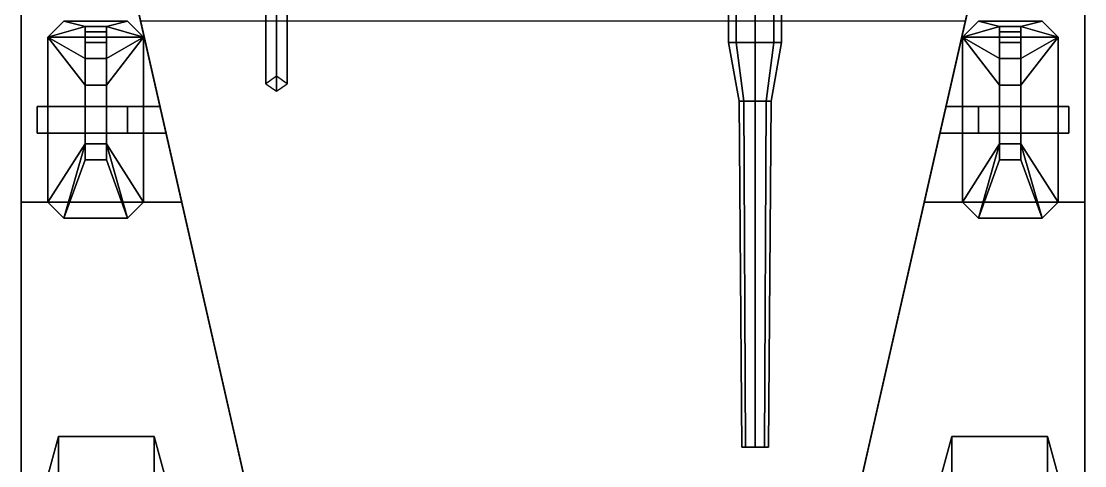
# Model space of a CAD drawing. Header units: millimetres. Extents: x -1.1 to 1.1, y -3.2 to 10.1.
# Drawn here: x -1 to 1, y -1.625 to -0.79 of the extents above; entities that cross this region are included whole.
import ezdxf

# ---------------------------------------------------------------- set-up
doc = ezdxf.new("R2010")
doc.units = ezdxf.units.MM
for name, color, linetype in [('cans', 3, 'Continuous'), ('fenders', 6, 'Continuous'), ('gun', 1, 'Continuous'), ('internals', 5, 'Continuous'), ('wheels', 2, 'Continuous')]:
    doc.layers.add(name, color=color, linetype=linetype)

msp = doc.modelspace()

# ---------------------------------------------------------------- linework, layer by layer
for points in [[(-1, -1.13, 0.54), (-1, -1.13, 0.86), (-1, -0.46, 0.86), (-1, -0.46, 0.54)], [(-1, -0.46, 0.86), (-1, -1.13, 0.86), (-0.6982, -1.13, 0.86), (-0.8505, -0.46, 0.86)], [(-0.6982, -1.13, 0.86), (-0.43, -2.31, 1.37), (-0.7755, -0.79, 1.5459), (-0.8505, -0.46, 0.86)], [(0.8505, -0.46, 0.86), (0.7755, -0.79, 1.5459), (0.43, -2.31, 1.37), (0.6982, -1.13, 0.86)], [(0.8505, -0.46, 0.86), (0.6982, -1.13, 0.86), (1, -1.13, 0.86), (1, -0.46, 0.86)], [(1, -1.13, 0.86), (1, -1.13, 0.54), (1, -0.46, 0.54), (1, -0.46, 0.86)], [(0.43, -2.31, 1.37), (0.7755, -0.79, 1.5459), (-0.7755, -0.79, 1.5459), (-0.43, -2.31, 1.37)], [(-0.7391, -0.95, 1.16), (-0.97, -0.95, 1.16), (-0.95, -0.95, 1.18), (-0.7391, -0.95, 1.18)], [(-0.97, -1, 1.16), (-0.97, -0.95, 1.16), (-0.7391, -0.95, 1.16), (-0.7277, -1, 1.16)], [(-0.8, -0.95, 1.6), (-0.97, -0.95, 1.6), (-0.97, -1, 1.6), (-0.8, -1, 1.6)], [(-0.8, -0.95, 1.58), (-0.95, -0.95, 1.58), (-0.97, -0.95, 1.6), (-0.8, -0.95, 1.6)], [(-0.97, -0.95, 1.6), (-0.97, -0.95, 1.16), (-0.97, -1, 1.16), (-0.97, -1, 1.6)], [(-0.95, -0.95, 1.58), (-0.95, -0.95, 1.18), (-0.97, -0.95, 1.16), (-0.97, -0.95, 1.6)], [(-0.7391, -0.95, 1.18), (-0.95, -0.95, 1.18), (-0.95, -1, 1.18), (-0.7277, -1, 1.18)], [(-0.95, -1, 1.58), (-0.95, -0.95, 1.58), (-0.8, -0.95, 1.58), (-0.8, -1, 1.58)], [(-0.95, -1, 1.18), (-0.95, -0.95, 1.18), (-0.95, -0.95, 1.58), (-0.95, -1, 1.58)], [(-0.8, -1, 1.58), (-0.8, -0.95, 1.58), (-0.8, -0.95, 1.6), (-0.8, -1, 1.6)], [(0.7277, -1, 1.18), (0.95, -1, 1.18), (0.95, -0.95, 1.18), (0.7391, -0.95, 1.18)], [(0.97, -0.95, 1.16), (0.97, -1, 1.16), (0.7277, -1, 1.16), (0.74, -0.95, 1.16)], [(0.7391, -0.95, 1.18), (0.95, -0.95, 1.18), (0.97, -0.95, 1.16), (0.74, -0.95, 1.16)], [(0.8, -1, 1.6), (0.97, -1, 1.6), (0.97, -0.95, 1.6), (0.8, -0.95, 1.6)], [(0.8, -0.95, 1.6), (0.97, -0.95, 1.6), (0.95, -0.95, 1.58), (0.8, -0.95, 1.58)], [(0.95, -0.95, 1.58), (0.95, -1, 1.58), (0.8, -1, 1.58), (0.8, -0.95, 1.58)], [(0.8, -0.95, 1.58), (0.8, -1, 1.58), (0.8, -1, 1.6), (0.8, -0.95, 1.6)], [(0.95, -0.95, 1.18), (0.95, -1, 1.18), (0.95, -1, 1.58), (0.95, -0.95, 1.58)], [(0.97, -0.95, 1.6), (0.97, -0.95, 1.16), (0.95, -0.95, 1.18), (0.95, -0.95, 1.58)], [(0.97, -1, 1.6), (0.97, -1, 1.16), (0.97, -0.95, 1.16), (0.97, -0.95, 1.6)], [(-0.7277, -1, 1.18), (-0.95, -1, 1.18), (-0.97, -1, 1.16), (-0.7277, -1, 1.16)], [(-0.8, -1, 1.6), (-0.97, -1, 1.6), (-0.95, -1, 1.58), (-0.8, -1, 1.58)], [(-0.97, -1, 1.6), (-0.97, -1, 1.16), (-0.95, -1, 1.18), (-0.95, -1, 1.58)], [(0.7277, -1, 1.16), (0.97, -1, 1.16), (0.95, -1, 1.18), (0.7277, -1, 1.18)], [(0.8, -1, 1.58), (0.95, -1, 1.58), (0.97, -1, 1.6), (0.8, -1, 1.6)], [(0.95, -1, 1.58), (0.95, -1, 1.18), (0.97, -1, 1.16), (0.97, -1, 1.6)], [(-0.6982, -1.13, 0.54), (-0.6982, -1.13, 0.86), (-1, -1.13, 0.86), (-1, -1.13, 0.54)], [(-0.43, -2.31, 0.54), (-0.43, -2.31, 1.37), (-0.6982, -1.13, 0.86), (-0.6982, -1.13, 0.54)], [(0.43, -2.31, 1.37), (0.43, -2.31, 0.54), (0.6982, -1.13, 0.54), (0.6982, -1.13, 0.86)], [(0.6982, -1.13, 0.86), (0.6982, -1.13, 0.54), (1, -1.13, 0.54), (1, -1.13, 0.86)]]:
    msp.add_3dface(points)
at = {"layer": 'cans'}
for points in [[(-0.92, -0.79, 1.18), (-0.95, -0.82, 1.18), (-0.95, -0.82, 1.55), (-0.92, -0.79, 1.55)], [(-0.8, -0.79, 1.18), (-0.77, -0.82, 1.18), (-0.95, -0.82, 1.18), (-0.92, -0.79, 1.18)], [(-0.88, -0.8, 1.62), (-0.92, -0.79, 1.55), (-0.95, -0.82, 1.55), (-0.88, -0.8, 1.62)], [(-0.8, -0.79, 1.55), (-0.8, -0.79, 1.18), (-0.92, -0.79, 1.18), (-0.92, -0.79, 1.55)], [(-0.84, -0.8, 1.62), (-0.8, -0.79, 1.55), (-0.92, -0.79, 1.55), (-0.88, -0.8, 1.62)], [(-0.84, -0.8, 1.62), (-0.77, -0.82, 1.55), (-0.8, -0.79, 1.55), (-0.84, -0.8, 1.62)], [(-0.77, -0.82, 1.55), (-0.77, -0.82, 1.18), (-0.8, -0.79, 1.18), (-0.8, -0.79, 1.55)], [(0.92, -0.79, 1.18), (0.95, -0.82, 1.18), (0.77, -0.82, 1.18), (0.8, -0.79, 1.18)], [(0.8, -0.79, 1.18), (0.77, -0.82, 1.18), (0.77, -0.82, 1.55), (0.8, -0.79, 1.55)], [(0.84, -0.8, 1.62), (0.8, -0.79, 1.55), (0.77, -0.82, 1.55), (0.84, -0.8, 1.62)], [(0.92, -0.79, 1.55), (0.92, -0.79, 1.18), (0.8, -0.79, 1.18), (0.8, -0.79, 1.55)], [(0.88, -0.8, 1.62), (0.92, -0.79, 1.55), (0.8, -0.79, 1.55), (0.84, -0.8, 1.62)], [(0.88, -0.8, 1.62), (0.95, -0.82, 1.55), (0.92, -0.79, 1.55), (0.88, -0.8, 1.62)], [(0.95, -0.82, 1.55), (0.95, -0.82, 1.18), (0.92, -0.79, 1.18), (0.92, -0.79, 1.55)], [(-0.88, -0.86, 1.63), (-0.88, -0.8, 1.62), (-0.95, -0.82, 1.55), (-0.88, -0.86, 1.63)], [(-0.84, -0.81, 1.65), (-0.84, -0.8, 1.62), (-0.88, -0.8, 1.62), (-0.88, -0.81, 1.65)], [(-0.88, -0.8, 1.62), (-0.88, -0.86, 1.63), (-0.88, -0.83, 1.66), (-0.88, -0.81, 1.65)], [(-0.88, -0.81, 1.65), (-0.88, -0.83, 1.66), (-0.84, -0.83, 1.66), (-0.84, -0.81, 1.65)], [(-0.84, -0.86, 1.63), (-0.77, -0.82, 1.55), (-0.84, -0.8, 1.62), (-0.84, -0.86, 1.63)], [(-0.84, -0.83, 1.66), (-0.84, -0.86, 1.63), (-0.84, -0.8, 1.62), (-0.84, -0.81, 1.65)], [(0.84, -0.86, 1.63), (0.84, -0.8, 1.62), (0.77, -0.82, 1.55), (0.84, -0.86, 1.63)], [(0.88, -0.81, 1.65), (0.88, -0.8, 1.62), (0.84, -0.8, 1.62), (0.84, -0.81, 1.65)], [(0.84, -0.8, 1.62), (0.84, -0.86, 1.63), (0.84, -0.83, 1.66), (0.84, -0.81, 1.65)], [(0.84, -0.81, 1.65), (0.84, -0.83, 1.66), (0.88, -0.83, 1.66), (0.88, -0.81, 1.65)], [(0.88, -0.83, 1.66), (0.88, -0.86, 1.63), (0.88, -0.8, 1.62), (0.88, -0.81, 1.65)], [(0.88, -0.86, 1.63), (0.95, -0.82, 1.55), (0.88, -0.8, 1.62), (0.88, -0.86, 1.63)], [(-0.95, -0.82, 1.18), (-0.95, -1.13, 1.18), (-0.95, -1.13, 1.55), (-0.95, -0.82, 1.55)], [(-0.77, -0.82, 1.18), (-0.77, -1.13, 1.18), (-0.95, -1.13, 1.18), (-0.95, -0.82, 1.18)], [(-0.95, -0.82, 1.55), (-0.95, -1.13, 1.55), (-0.88, -1.02, 1.58), (-0.88, -0.91, 1.58)], [(-0.95, -0.82, 1.55), (-0.95, -0.82, 1.55), (-0.88, -0.91, 1.58), (-0.88, -0.86, 1.63)], [(-0.88, -0.83, 1.66), (-0.88, -1.02, 1.66), (-0.84, -1.02, 1.66), (-0.84, -0.83, 1.66)], [(-0.88, -0.86, 1.63), (-0.88, -1.02, 1.63), (-0.88, -1.02, 1.66), (-0.88, -0.83, 1.66)], [(-0.84, -1.02, 1.58), (-0.77, -1.13, 1.55), (-0.77, -0.82, 1.55), (-0.84, -0.91, 1.58)], [(-0.84, -0.86, 1.63), (-0.84, -0.91, 1.58), (-0.77, -0.82, 1.55)], [(-0.84, -1.02, 1.66), (-0.84, -1.02, 1.63), (-0.84, -0.86, 1.63), (-0.84, -0.83, 1.66)], [(-0.77, -1.13, 1.55), (-0.77, -1.13, 1.18), (-0.77, -0.82, 1.18), (-0.77, -0.82, 1.55)], [(0.77, -0.82, 1.18), (0.77, -1.13, 1.18), (0.77, -1.13, 1.55), (0.77, -0.82, 1.55)], [(0.95, -0.82, 1.18), (0.95, -1.13, 1.18), (0.77, -1.13, 1.18), (0.77, -0.82, 1.18)], [(0.77, -0.82, 1.55), (0.77, -1.13, 1.55), (0.84, -1.02, 1.58), (0.84, -0.91, 1.58)], [(0.77, -0.82, 1.55), (0.77, -0.82, 1.55), (0.84, -0.91, 1.58), (0.84, -0.86, 1.63)], [(0.84, -0.83, 1.66), (0.84, -1.02, 1.66), (0.88, -1.02, 1.66), (0.88, -0.83, 1.66)], [(0.84, -0.86, 1.63), (0.84, -1.02, 1.63), (0.84, -1.02, 1.66), (0.84, -0.83, 1.66)], [(0.88, -1.02, 1.58), (0.95, -1.13, 1.55), (0.95, -0.82, 1.55), (0.88, -0.91, 1.58)], [(0.88, -0.86, 1.63), (0.88, -0.91, 1.58), (0.95, -0.82, 1.55)], [(0.88, -1.02, 1.66), (0.88, -1.02, 1.63), (0.88, -0.86, 1.63), (0.88, -0.83, 1.66)], [(0.95, -1.13, 1.55), (0.95, -1.13, 1.18), (0.95, -0.82, 1.18), (0.95, -0.82, 1.55)], [(-0.88, -0.86, 1.63), (-0.88, -0.91, 1.58), (-0.84, -0.91, 1.58), (-0.84, -0.86, 1.63)], [(-0.84, -0.86, 1.63), (-0.84, -1.02, 1.63), (-0.88, -1.02, 1.63), (-0.88, -0.86, 1.63)], [(0.88, -0.86, 1.63), (0.88, -1.02, 1.63), (0.84, -1.02, 1.63), (0.84, -0.86, 1.63)], [(0.84, -0.86, 1.63), (0.84, -0.91, 1.58), (0.88, -0.91, 1.58), (0.88, -0.86, 1.63)], [(-0.88, -0.91, 1.58), (-0.88, -1.02, 1.58), (-0.84, -1.02, 1.58), (-0.84, -0.91, 1.58)], [(0.84, -0.91, 1.58), (0.84, -1.02, 1.58), (0.88, -1.02, 1.58), (0.88, -0.91, 1.58)], [(-0.88, -1.02, 1.58), (-0.95, -1.13, 1.55), (-0.92, -1.16, 1.55), (-0.88, -1.02, 1.58)], [(-0.88, -1.05, 1.6), (-0.88, -1.02, 1.58), (-0.92, -1.16, 1.55), (-0.88, -1.05, 1.6)], [(-0.84, -1.02, 1.63), (-0.84, -1.02, 1.58), (-0.88, -1.02, 1.58), (-0.88, -1.02, 1.63)], [(-0.88, -1.02, 1.63), (-0.88, -1.02, 1.58), (-0.88, -1.05, 1.6), (-0.88, -1.05, 1.64)], [(-0.88, -1.02, 1.63), (-0.88, -1.02, 1.63), (-0.88, -1.05, 1.64), (-0.88, -1.02, 1.66)], [(-0.88, -1.02, 1.66), (-0.88, -1.05, 1.64), (-0.84, -1.05, 1.64), (-0.84, -1.02, 1.66)], [(-0.8, -1.16, 1.55), (-0.84, -1.02, 1.58), (-0.84, -1.05, 1.6)], [(-0.8, -1.16, 1.55), (-0.77, -1.13, 1.55), (-0.84, -1.02, 1.58)], [(-0.84, -1.05, 1.6), (-0.84, -1.02, 1.58), (-0.84, -1.02, 1.63), (-0.84, -1.05, 1.64)], [(-0.84, -1.05, 1.64), (-0.84, -1.02, 1.63), (-0.84, -1.02, 1.63), (-0.84, -1.02, 1.66)], [(0.84, -1.02, 1.58), (0.77, -1.13, 1.55), (0.8, -1.16, 1.55), (0.84, -1.02, 1.58)], [(0.84, -1.05, 1.6), (0.84, -1.02, 1.58), (0.8, -1.16, 1.55), (0.84, -1.05, 1.6)], [(0.84, -1.02, 1.63), (0.84, -1.02, 1.58), (0.84, -1.05, 1.6), (0.84, -1.05, 1.64)], [(0.88, -1.02, 1.63), (0.88, -1.02, 1.58), (0.84, -1.02, 1.58), (0.84, -1.02, 1.63)], [(0.84, -1.02, 1.63), (0.84, -1.02, 1.63), (0.84, -1.05, 1.64), (0.84, -1.02, 1.66)], [(0.84, -1.02, 1.66), (0.84, -1.05, 1.64), (0.88, -1.05, 1.64), (0.88, -1.02, 1.66)], [(0.88, -1.05, 1.6), (0.88, -1.02, 1.58), (0.88, -1.02, 1.63), (0.88, -1.05, 1.64)], [(0.88, -1.05, 1.64), (0.88, -1.02, 1.63), (0.88, -1.02, 1.63), (0.88, -1.02, 1.66)], [(0.92, -1.16, 1.55), (0.95, -1.13, 1.55), (0.88, -1.02, 1.58)], [(0.92, -1.16, 1.55), (0.88, -1.02, 1.58), (0.88, -1.05, 1.6)], [(-0.88, -1.05, 1.6), (-0.92, -1.16, 1.55), (-0.8, -1.16, 1.55), (-0.84, -1.05, 1.6)], [(-0.88, -1.05, 1.64), (-0.88, -1.05, 1.6), (-0.84, -1.05, 1.6), (-0.84, -1.05, 1.64)], [(0.84, -1.05, 1.6), (0.8, -1.16, 1.55), (0.92, -1.16, 1.55), (0.88, -1.05, 1.6)], [(0.84, -1.05, 1.64), (0.84, -1.05, 1.6), (0.88, -1.05, 1.6), (0.88, -1.05, 1.64)], [(-0.95, -1.13, 1.55), (-0.95, -1.13, 1.18), (-0.92, -1.16, 1.18), (-0.92, -1.16, 1.55)], [(-0.92, -1.16, 1.18), (-0.95, -1.13, 1.18), (-0.77, -1.13, 1.18), (-0.8, -1.16, 1.18)], [(-0.8, -1.16, 1.18), (-0.77, -1.13, 1.18), (-0.77, -1.13, 1.55), (-0.8, -1.16, 1.55)], [(0.77, -1.13, 1.55), (0.77, -1.13, 1.18), (0.8, -1.16, 1.18), (0.8, -1.16, 1.55)], [(0.8, -1.16, 1.18), (0.77, -1.13, 1.18), (0.95, -1.13, 1.18), (0.92, -1.16, 1.18)], [(0.92, -1.16, 1.18), (0.95, -1.13, 1.18), (0.95, -1.13, 1.55), (0.92, -1.16, 1.55)], [(-0.92, -1.16, 1.55), (-0.92, -1.16, 1.18), (-0.8, -1.16, 1.18), (-0.8, -1.16, 1.55)], [(0.8, -1.16, 1.55), (0.8, -1.16, 1.18), (0.92, -1.16, 1.18), (0.92, -1.16, 1.55)]]:
    msp.add_3dface(points, dxfattribs=at)
at = {"layer": 'fenders'}
for points in [[(-0.5664, -1.71, 1.11), (-0.6982, -1.13, 0.64), (-1, -1.13, 0.64), (-1, -1.71, 1.11)], [(-1, -1.71, 1.11), (-1, -1.13, 0.64), (-1, -1.13, 0.57), (-1, -1.75, 1.08)], [(1, -1.71, 1.11), (1, -1.13, 0.64), (0.6982, -1.13, 0.64), (0.5664, -1.71, 1.11)], [(1, -1.75, 1.08), (1, -1.13, 0.57), (1, -1.13, 0.64), (1, -1.71, 1.11)]]:
    msp.add_3dface(points, dxfattribs=at)
at = {"layer": 'gun'}
for points in [[(0.3446, -0.59, 2.4854), (0.33, -0.59, 2.45), (0.33, -0.83, 2.45), (0.3446, -0.83, 2.4854)], [(0.33, -0.59, 2.45), (0.3446, -0.59, 2.4146), (0.3446, -0.83, 2.4146), (0.33, -0.83, 2.45)], [(0.38, -0.59, 2.5), (0.3446, -0.59, 2.4854), (0.3446, -0.83, 2.4854), (0.38, -0.83, 2.5)], [(0.3446, -0.59, 2.4146), (0.38, -0.59, 2.4), (0.38, -0.83, 2.4), (0.3446, -0.83, 2.4146)], [(0.4154, -0.59, 2.4854), (0.38, -0.59, 2.5), (0.38, -0.83, 2.5), (0.4154, -0.83, 2.4854)], [(0.38, -0.59, 2.4), (0.4154, -0.59, 2.4146), (0.4154, -0.83, 2.4146), (0.38, -0.83, 2.4)], [(0.43, -0.59, 2.45), (0.4154, -0.59, 2.4854), (0.4154, -0.83, 2.4854), (0.43, -0.83, 2.45)], [(0.4154, -0.59, 2.4146), (0.43, -0.59, 2.45), (0.43, -0.83, 2.45), (0.4154, -0.83, 2.4146)], [(0.3446, -0.83, 2.4854), (0.33, -0.83, 2.45), (0.35, -0.94, 2.45), (0.3588, -0.94, 2.4712)], [(0.33, -0.83, 2.45), (0.3446, -0.83, 2.4146), (0.3588, -0.94, 2.4288), (0.35, -0.94, 2.45)], [(0.38, -0.83, 2.5), (0.3446, -0.83, 2.4854), (0.3588, -0.94, 2.4712), (0.38, -0.94, 2.48)], [(0.3446, -0.83, 2.4146), (0.38, -0.83, 2.4), (0.38, -0.94, 2.42), (0.3588, -0.94, 2.4288)], [(0.4154, -0.83, 2.4854), (0.38, -0.83, 2.5), (0.38, -0.94, 2.48), (0.4012, -0.94, 2.4712)], [(0.38, -0.83, 2.4), (0.4154, -0.83, 2.4146), (0.4012, -0.94, 2.4288), (0.38, -0.94, 2.42)], [(0.43, -0.83, 2.45), (0.4154, -0.83, 2.4854), (0.4012, -0.94, 2.4712), (0.41, -0.94, 2.45)], [(0.4154, -0.83, 2.4146), (0.43, -0.83, 2.45), (0.41, -0.94, 2.45), (0.4012, -0.94, 2.4288)], [(0.3588, -0.94, 2.4712), (0.35, -0.94, 2.45), (0.355, -1.59, 2.45), (0.3623, -1.59, 2.4677)], [(0.35, -0.94, 2.45), (0.3588, -0.94, 2.4288), (0.3623, -1.59, 2.4323), (0.355, -1.59, 2.45)], [(0.38, -0.94, 2.48), (0.3588, -0.94, 2.4712), (0.3623, -1.59, 2.4677), (0.38, -1.59, 2.475)], [(0.3588, -0.94, 2.4288), (0.38, -0.94, 2.42), (0.38, -1.59, 2.425), (0.3623, -1.59, 2.4323)], [(0.4012, -0.94, 2.4712), (0.38, -0.94, 2.48), (0.38, -1.59, 2.475), (0.3977, -1.59, 2.4677)], [(0.38, -0.94, 2.42), (0.4012, -0.94, 2.4288), (0.3977, -1.59, 2.4323), (0.38, -1.59, 2.425)], [(0.41, -0.94, 2.45), (0.4012, -0.94, 2.4712), (0.3977, -1.59, 2.4677), (0.405, -1.59, 2.45)], [(0.4012, -0.94, 2.4288), (0.41, -0.94, 2.45), (0.405, -1.59, 2.45), (0.3977, -1.59, 2.4323)], [(0.38, -1.59, 2.475), (0.3623, -1.59, 2.4677), (0.355, -1.59, 2.45), (0.3977, -1.59, 2.4677)], [(0.3977, -1.59, 2.4677), (0.355, -1.59, 2.45), (0.3623, -1.59, 2.4323), (0.405, -1.59, 2.45)], [(0.405, -1.59, 2.45), (0.3623, -1.59, 2.4323), (0.38, -1.59, 2.425), (0.3977, -1.59, 2.4323)]]:
    msp.add_3dface(points, dxfattribs=at)
at = {"layer": 'internals'}
for points in [[(-0.52, -0.8931, 0.9587), (-0.54, -0.9072, 0.9728), (-0.54, -0.5254, 1.3546), (-0.52, -0.5112, 1.3405)], [(-0.5, -0.9072, 0.9728), (-0.52, -0.8931, 0.9587), (-0.52, -0.5112, 1.3405), (-0.5, -0.5254, 1.3546)], [(-0.54, -0.9072, 0.9728), (-0.52, -0.9213, 0.9869), (-0.52, -0.5395, 1.3688), (-0.54, -0.5254, 1.3546)], [(-0.52, -0.9213, 0.9869), (-0.5, -0.9072, 0.9728), (-0.5, -0.5254, 1.3546), (-0.52, -0.5395, 1.3688)]]:
    msp.add_3dface(points, dxfattribs=at)
at = {"layer": 'wheels'}
for points in [[(-0.93, -1.6397, 0.75), (-0.93, -1.57, 0.49), (-0.96, -1.68, 0.49), (-0.96, -1.7349, 0.695)], [(-0.93, -1.57, 0.49), (-0.93, -1.6397, 0.23), (-0.96, -1.7349, 0.285), (-0.96, -1.68, 0.49)], [(-0.75, -1.6397, 0.75), (-0.75, -1.57, 0.49), (-0.93, -1.57, 0.49), (-0.93, -1.6397, 0.75)], [(-0.75, -1.57, 0.49), (-0.75, -1.6397, 0.23), (-0.93, -1.6397, 0.23), (-0.93, -1.57, 0.49)], [(-0.75, -1.57, 0.49), (-0.75, -1.6397, 0.75), (-0.72, -1.7349, 0.695), (-0.72, -1.68, 0.49)], [(-0.75, -1.6397, 0.23), (-0.75, -1.57, 0.49), (-0.72, -1.68, 0.49), (-0.72, -1.7349, 0.285)], [(0.75, -1.57, 0.49), (0.75, -1.6397, 0.23), (0.72, -1.7349, 0.285), (0.72, -1.68, 0.49)], [(0.75, -1.6397, 0.75), (0.75, -1.57, 0.49), (0.72, -1.68, 0.49), (0.72, -1.7349, 0.695)], [(0.75, -1.6397, 0.23), (0.75, -1.57, 0.49), (0.93, -1.57, 0.49), (0.93, -1.6397, 0.23)], [(0.75, -1.57, 0.49), (0.75, -1.6397, 0.75), (0.93, -1.6397, 0.75), (0.93, -1.57, 0.49)], [(0.93, -1.6397, 0.23), (0.93, -1.57, 0.49), (0.96, -1.68, 0.49), (0.96, -1.7349, 0.285)], [(0.93, -1.57, 0.49), (0.93, -1.6397, 0.75), (0.96, -1.7349, 0.695), (0.96, -1.68, 0.49)]]:
    msp.add_3dface(points, dxfattribs=at)

doc.saveas('drawing.dxf')
